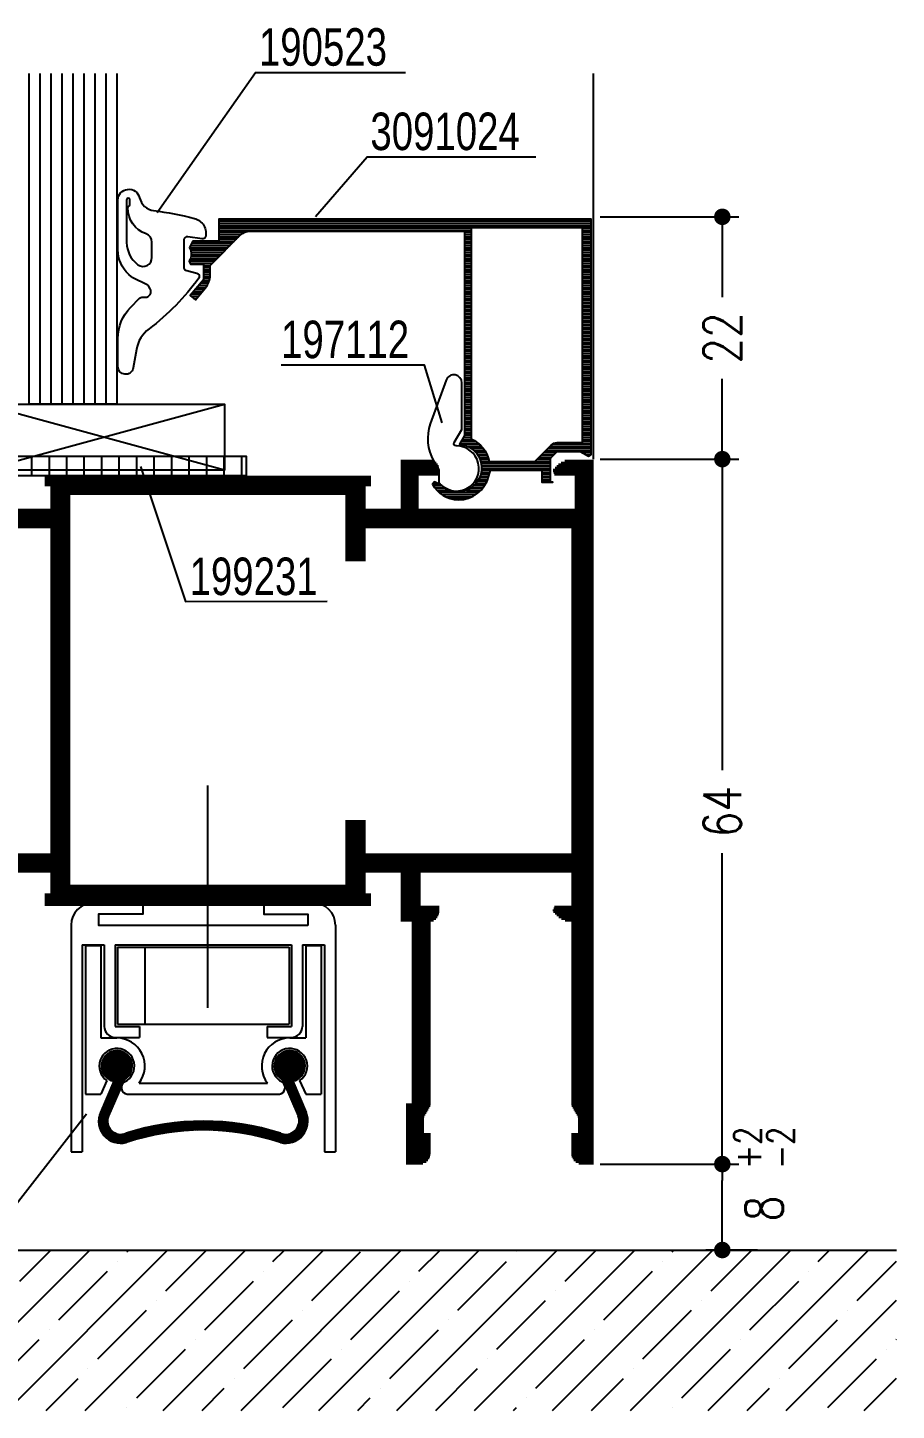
# Model space of a CAD drawing. Extents: x 11 to 197, y 21 to 259.
# Drawn here: x 43.7 to 83.1, y 196.7 to 259.4 of the extents above; entities that cross this region are included whole.
import ezdxf

# ---------------------------------------------------------------- set-up
doc = ezdxf.new("R2010")
doc.units = 0
doc.header["$LTSCALE"] = 6
doc.linetypes.add('AUSGEZOGEN', pattern=[0])
doc.linetypes.add('CENTER', pattern=[50.800000000000004, 31.75, -6.35, 6.35, -6.35])
doc.layers.get('0').update_dxf_attribs({"color": 4, "linetype": 'CONTINUOUS'})
doc.layers.get('Defpoints').update_dxf_attribs({"linetype": 'CONTINUOUS'})
for name, color, linetype in [('00TXT', 7, 'AUSGEZOGEN'), ('01TXT', 7, 'CONTINUOUS'), ('CENT_25', 2, 'CENTER'), ('CONST18', 3, 'AUSGEZOGEN'), ('CONST25', 2, 'CONTINUOUS'), ('CONST35', 7, 'CONTINUOUS'), ('DICHT_PAR', 3, 'CONTINUOUS'), ('KN_PAR', 3, 'CONTINUOUS'), ('KN_SCH', 3, 'CONTINUOUS'), ('LLMASSE', 7, 'AUSGEZOGEN'), ('TEXT', 7, 'CONTINUOUS')]:
    doc.layers.add(name, color=color, linetype=linetype)
doc.styles.add('SIM80S00', font='simplex.shx', dxfattribs={"width": 0.8})
doc.styles.add('SWISSCL', font='swisscl.ttf')
doc.dimstyles.new('BEM_DOC_2', dxfattribs={"dimscale": 0.5, "dimtxt": 3.4, "dimasz": 1.5, "dimexe": 1.5, "dimexo": 0.6, "dimgap": 1.5, "dimtad": 0, "dimlfac": 2, "dimdsep": 46, "dimtxsty": 'SIM80S00', "dimblk": 'PUNKT', "dimcen": 0, "dimclrd": 3, "dimclre": 3, "dimclrt": 3, "dimadec": 0, "dimazin": 0, "dimtfac": 0.6999999999999998, "dimtofl": 0, "dimtmove": 2, "dimatfit": 3, "dimldrblk": 'PUNKT', "dimfxl": 1, "dimtolj": 1, "dimarcsym": 0})

# ---------------------------------------------------------------- blocks, each defined once
blk = doc.blocks.new('*X18')
for p, q in [((321.2501037151451, 272.2829591179767), (322.6670408820232, 273.6998962848548)), ((321.260358623791, 272.4699907219192), (322.4800092780807, 273.689641376209)), ((321.2618851480713, 272.1179638556063), (322.8320361443937, 273.6881148519286)), ((321.2896928333133, 271.9689948455516), (322.9810051544483, 273.6603071666867)), ((336.9508717825609, 272.2506013039918), (338.3993986960082, 273.6991282174392)), ((336.9563147441581, 272.4328209608856), (338.2171790391144, 273.693685255842)), ((336.9659990312502, 272.0889518573845), (338.5610481426155, 273.6840009687498)), ((336.9936736617074, 272.6469565737316), (338.0030434262684, 273.6563263382926)), ((336.9963955530383, 271.9425716838759), (338.7074283161241, 273.6536044469617)), ((321.3061685166593, 272.6925773100841), (322.2574226899158, 273.6438314833406)), ((321.3302609031164, 271.8327862200581), (323.1172137799418, 273.6197390968835)), ((321.3816199395491, 271.7073685611941), (323.2426314388059, 273.5683800604509)), ((321.4385929674966, 273.0017784562181), (321.9482215437819, 273.5114070325034)), ((321.4425178185742, 271.5914897449226), (323.3585102550774, 273.5074821814258)), ((321.5121488033303, 271.4843440343821), (323.4656559656178, 273.4378511966696)), ((321.590015004491, 271.3854335402462), (323.5645664597537, 273.3599849955089)), ((321.6758537585837, 271.2944955990422), (323.6555044009577, 273.2741462414162)), ((321.7696031210291, 271.211468266191), (323.7385317338089, 273.1803968789708)), ((321.8713941010999, 271.1364825509651), (323.8135174490349, 273.0786058989)), ((321.9815672512281, 271.0698790057966), (323.8801209942033, 272.9684327487719)), ((322.1007187890102, 271.0122538482821), (323.9377461517178, 272.8492812109898)), ((322.2297921405774, 270.9645505045528), (323.9854494954471, 272.7202078594225)), ((322.2555184267637, 270.6367234001457), (324.0443579037983, 272.4255628771803)), ((322.3702525483575, 270.9282342170362), (324.0217657829637, 272.5797474516424)), ((337.0391087702524, 271.8085082057934), (338.8414917942067, 273.6108912297477)), ((337.092334528359, 271.6849572686034), (338.9650427313966, 273.557665471641)), ((337.0995769486182, 272.929636555939), (337.720363444061, 273.5504230513819)), ((337.1549195758488, 271.5707656207965), (339.0792343792035, 273.4950804241512)), ((337.2261238485822, 271.4651931982333), (339.1848068017667, 273.4238761514179)), ((337.3054976691756, 271.3677903235301), (339.28220967647, 273.3445023308244)), ((337.3928177170922, 271.27833367615), (339.37166632385, 273.2571822829078)), ((337.4880580734315, 271.1967973371927), (339.4532026628073, 273.1619419265685)), ((337.591386979796, 271.1233495482605), (339.5266504517395, 273.0586130202041)), ((337.694779152518, 271.0499650256859), (339.5916258085335, 272.9468116817014)), ((337.7479086813316, 270.9263178592028), (339.6474762218762, 272.8258853997475)), ((337.8010382101451, 270.8026706927197), (339.6931772931961, 272.6948097757708)), ((337.8541677389586, 270.6790235262366), (339.7271349493299, 272.5519907366078)), ((337.9072972677722, 270.5553763597535), (339.746782475216, 272.3948615671974)), ((321.8568590786871, 269.7077339661792), (323.9628266454163, 271.8137015329084)), ((321.9897455280459, 270.0173971108347), (324.0286214777843, 272.0562730605731)), ((322.1226319774048, 270.3270602554902), (324.049232901904, 272.2536611799894)), ((323.5750779249363, 271.2491761171318), (323.7008238828681, 271.3749220750636)), ((337.9604267965856, 270.4317291932704), (339.7476521887736, 272.2189545854583)), ((338.6347351127907, 270.9292608141787), (339.7207391858213, 272.0152648872094)), ((338.891006750647, 271.0087557567384), (339.6412442432616, 271.7589932493531)), ((321.3253132812516, 268.4690813875573), (322.8502740892666, 269.9940421955722)), ((321.4581997306105, 268.7787445322127), (322.9831605386255, 270.3037053402277)), ((321.5910861799694, 269.0884076768683), (323.1160469879844, 270.6133684848832)), ((321.7239726293282, 269.3980708215237), (323.2489334373432, 270.9230316295387)), ((338.0135563253992, 270.3080820267872), (338.6225890249797, 270.9171147263678)), ((338.0666858542127, 270.1844348603041), (338.6757185537933, 270.7934675598847)), ((338.1198153830262, 270.060787693821), (338.7288480826068, 270.6698203934016)), ((338.1729449118397, 269.9371405273379), (338.7819776114203, 270.5461732269185)), ((338.2260744406533, 269.8134933608548), (338.8351071402338, 270.4225260604354)), ((338.2792039694668, 269.6898461943717), (338.8882366690473, 270.2988788939522)), ((338.3323334982803, 269.5661990278886), (338.9413661978609, 270.1752317274691)), ((338.3854630270939, 269.4425518614055), (338.9944957266744, 270.051584560986)), ((338.4385925559073, 269.3189046949224), (339.0476252554879, 269.9279373945029)), ((321.0050250715901, 267.4416863967091), (322.3187282918312, 268.7553896169502)), ((321.0296464702307, 267.6430844906463), (322.45161474119, 269.0650527616057)), ((321.0842901761397, 267.874504891852), (322.5845011905489, 269.3747159062612)), ((321.1924268318928, 268.1594182429017), (322.7173876399078, 269.6843790509167)), ((338.4917220847209, 269.1952575284392), (339.1007547843014, 269.8042902280198)), ((338.5448516135344, 269.0716103619561), (339.153884313115, 269.6806430615367)), ((338.5979811423479, 268.947963195473), (339.2070138419285, 269.5569958950535)), ((338.6511106711615, 268.8243160289899), (339.260143370742, 269.4333487285704)), ((338.704240199975, 268.7006688625068), (339.3132728995556, 269.3097015620874)), ((338.7573697287885, 268.5770216960237), (339.366402428369, 269.1860543956042)), ((338.810499257602, 268.4533745295406), (339.4195319571826, 269.0624072291211)), ((338.8636287864156, 268.3297273630574), (339.4726614859961, 268.938760062638)), ((338.9167583152291, 268.2060801965744), (339.5257910148096, 268.8151128961549)), ((338.9698878440426, 268.0824330300912), (339.5789205436232, 268.6914657296718)), ((321.0003944762572, 267.2602791060796), (322.1858418424723, 268.4457264722947)), ((321.010661207074, 267.0937691415998), (322.0529553931135, 268.1360633276392)), ((321.0328219287907, 266.9391531680199), (321.9200689437546, 267.8264001829837)), ((321.0649385597029, 266.7944931036354), (321.8279553538641, 267.5575098977966)), ((337.7895483650628, 265.3111032934417), (339.9888967065583, 267.5104516349372)), ((339.0230173728561, 267.9587858636081), (339.6320500724367, 268.5678185631887)), ((339.0761469016697, 267.835138697125), (339.6851796012502, 268.4441713967055)), ((339.0813062956431, 266.7796379193186), (339.9664518798063, 267.6647835034818)), ((339.1277852964176, 267.7100003965763), (339.7383091300637, 268.3205242302224)), ((339.1683493713747, 267.5737877762368), (339.7914386588773, 268.1968770637393)), ((339.1733372858008, 267.048445604773), (339.9340926488581, 267.8092009678302)), ((339.1937410006149, 267.4224027101803), (339.8445077780767, 268.0731694876421)), ((339.1989942246914, 267.2508792389602), (339.8931328435053, 267.9450178577741)), ((321.1056848493226, 266.6584626979584), (321.8012153074488, 267.3539931560847)), ((321.1541174028478, 266.5301185561871), (321.8058322346485, 267.1818333879878)), ((321.2095489128332, 266.4087733708758), (321.8307706203257, 267.0299950783682)), ((321.2714731867483, 266.2939209494942), (321.8709758141693, 266.8934235769153)), ((321.3395187004058, 266.1851897678551), (321.9236965008052, 266.7693675682546)), ((321.413418998788, 266.0823133709407), (321.9873141795024, 266.656208551655)), ((321.4929937140892, 265.9851113909452), (322.0608677961052, 266.5529854729613)), ((321.5781367488196, 265.8934777303791), (322.1438360422032, 266.4591770237626)), ((321.6688097056134, 265.8073739918761), (322.2360376643803, 266.3746019506431)), ((321.7650395780379, 265.726827169004), (322.337599685244, 266.2993872762101)), ((321.8669203701801, 265.6519312658496), (322.4489795210096, 266.233990416679)), ((321.9746188772363, 265.5828530776091), (322.5710506472478, 266.1792848476207)), ((322.0883854857324, 265.5198429908086), (322.7052935498418, 266.1367510549181)), ((322.4702947706215, 265.3714221898078), (323.2190313823746, 266.1201588015609)), ((322.6133748350957, 265.3377255589853), (323.4726543036758, 266.1970050275655)), ((322.766145058195, 265.313719086788), (323.7353439054062, 266.2829179339993)), ((322.9304136000585, 265.3012109333549), (323.9883819145298, 266.3591792478261)), ((323.1089490400817, 265.3029696780815), (324.2370208572573, 266.431041495257)), ((323.3063593487873, 265.3236032914904), (324.4815220761268, 266.4987660188299)), ((323.5345230997642, 265.3749903471707), (324.7221206191393, 266.5625878665458)), ((323.796331423837, 265.4600219759468), (324.9590288146848, 266.6227193667946)), ((324.0529934101746, 265.5399072669878), (325.1924392436056, 266.6793531004188)), ((324.3048544125955, 265.6149915741121), (325.4225272282878, 266.7326643898044)), ((324.5522209390516, 265.6855814052715), (325.6494529314645, 266.7828133976844)), ((324.795366528742, 265.7519502996653), (325.8733631370851, 266.8299469080084)), ((325.034536531133, 265.8143436067596), (326.0943927702649, 266.8741998458916)), ((325.2699520278917, 265.8729824082217), (326.3126662016139, 266.9156965819439)), ((325.5018130785888, 265.9280667636222), (326.5282983722333, 266.9545520572667)), ((325.7303014275641, 265.9797784173008), (326.7413957686558, 266.9908727583926)), ((325.955582777513, 266.0282830719531), (326.9520572715184, 267.0247575659585)), ((326.1778087117397, 266.0737323108831), (327.16037489742, 267.0562984965635)), ((326.3971183293008, 266.1162652331477), (327.3664344499704, 267.0855813538173)), ((326.61363964383, 266.1560098523801), (327.5703160932725, 267.1126863018227)), ((326.8274907865345, 266.193084299788), (327.7720948588575, 267.137688372111)), ((327.0387810459022, 266.2275978638592), (327.9718410952863, 267.1606579132433)), ((327.2476117704468, 266.259651893107), (328.1696208681598, 267.1816609908201)), ((327.4540771559438, 266.2893405833074), (328.3654963170712, 267.2007597444349)), ((327.6582649347463, 266.3167516668133), (328.5595259750433, 267.2180127071103)), ((327.8602569816842, 266.3419670184546), (328.7517650551644, 267.2334750919348)), ((328.0601298485798, 266.3650631900535), (328.9422657084555, 267.2471990499292)), ((328.2579552374089, 266.386111883586), (329.1310772564248, 267.2592339026019)), ((328.4538004205151, 266.4051803713955), (329.3182464012872, 267.2696263521677)), ((328.6477286149508, 266.4223318705347), (329.5038174164191, 267.2784206720029)), ((328.8397993169314, 266.4376258772186), (329.6878323192769, 267.285658879564)), ((329.0300686014832, 266.4511184664737), (329.870331028716, 267.2913808937066)), ((329.2185893916197, 266.4628625613136), (330.0513515084002, 267.2956246780941)), ((329.4054117007556, 266.4729081751528), (330.230929897776, 267.2984263721733)), ((329.5905828515441, 266.4813026306447), (330.4091006319093, 267.2998204110099)), ((329.7741476738866, 266.4880907576906), (330.5858965513197, 267.2998396351237)), ((329.9561486844897, 266.4933150729971), (330.7613490028186, 267.298515391326)), ((330.1366262500334, 266.4970159432441), (330.9354879322346, 267.2958776254453)), ((330.3156187357432, 266.4992317336573), (331.1083419698128, 267.2919549677269)), ((330.4931626409359, 266.4999989435534), (331.2799385089831, 267.2867748116005)), ((330.6692927229083, 266.4993523302292), (331.4503037791181, 267.280363386439)), ((330.8440421103741, 266.4973250223983), (331.6194629128321, 267.2727458248563)), ((331.0174424075081, 266.4939486242357), (331.7874400083138, 267.2639462250413)), ((331.1895237895332, 266.4892533109641), (331.9542581871353, 267.2539877085662)), ((331.3603150906757, 266.48326791681), (332.1199396479315, 267.2428924740657)), ((331.5298438852228, 266.4760200160605), (332.2845057163063, 267.2306818471439)), ((331.6981365623325, 266.4675359978735), (332.4479768912843, 267.2173763268253)), ((331.8652183951752, 266.4578411354195), (332.6103728885972, 267.2029956288415)), ((332.0311136049242, 266.4469596498719), (332.7717126810631, 267.1875587260109)), ((332.1958454200579, 266.434914769709), (332.9320145362972, 267.1710838859482)), ((332.3594361313856, 266.42172878574), (333.091296051962, 267.1535887063165)), ((332.5219071431694, 266.4074231022273), (333.2495741887558, 267.1350901478136)), ((332.6832790206764, 266.3920182844376), (333.4068653013092, 267.1156045650704)), ((332.8435715344598, 266.3755341029244), (333.5631851671544, 267.095147735619)), ((333.0028037016417, 266.3579895748096), (333.7185490139084, 267.0737348870763)), ((333.1609938244407, 266.339403002312), (333.8729715448054, 267.0513807226767)), ((333.3181595261683, 266.3197920087429), (334.0264669626981, 267.0280994452727)), ((333.4743177848908, 266.2991735721689), (334.1790489926389, 267.0039047799168)), ((333.6294849649435, 266.2775640569249), (334.3307309031426, 266.9788099951239)), ((333.7836768464583, 266.2549792431431), (334.4815255262231, 266.9528279229078)), ((333.936908653059, 266.2314343544472), (334.6314452762891, 266.9259709776773)), ((334.0891950778592, 266.2069440839506), (334.7805021679781, 266.8982511740696)), ((334.2405503078887, 266.1815226186835), (334.9287078329991, 266.8696801437939)), ((334.3909880470636, 266.1551836625617), (335.0760735360518, 266.84026915155)), ((334.5405215378037, 266.1279404580052), (335.222610189883, 266.8100291100845)), ((334.6891635813939, 266.0998058062988), (335.3683283695353, 266.7789705944402)), ((334.8369265571774, 266.0707920867857), (335.5132383258425, 266.7471038554507)), ((334.9838224406606, 266.0409112749722), (335.6573499982171, 266.7144388325287)), ((335.1298628206055, 266.0101749596204), (335.8006730267773, 266.6809851657923)), ((335.2750589151763, 265.9785943588946), (335.9432167638516, 266.64675220757)), ((335.4194215872045, 265.9461803356262), (336.0849902849024, 266.6117490333241)), ((335.5629613586291, 265.9129434117542), (336.226002398901, 266.575984452026)), ((335.7056884241666, 265.878893781995), (336.3662616581897, 266.5394670160181)), ((335.8476126642591, 265.8440413267909), (336.5057763678595, 266.5022050303913)), ((335.988743657348, 265.8083956245831), (336.6445545946729, 266.464206561908)), ((336.1290906915129, 265.7719659634514), (336.7826041755578, 266.4254794474963)), ((336.2686627755182, 265.7347613521601), (336.9199327256978, 266.3860313023397)), ((336.4074686493007, 265.6967905306459), (337.0565476462413, 266.3458695275866)), ((336.5455167939339, 265.6580619799824), (337.192456131651, 266.3050013176996)), ((336.6828154410998, 265.6185839318518), (337.3276651767136, 266.2634336674656)), ((336.8193725820971, 265.5783643775524), (337.4621815832297, 266.221173378685)), ((336.9551959764128, 265.5374110765716), (337.5899996034237, 266.1722147035824)), ((337.0902931598835, 265.4957315647455), (337.7262122237632, 266.1316506286253)), ((337.4912996095273, 265.3664079284995), (338.2515543952271, 266.1266627141992)), ((337.6352164965182, 265.3335481201937), (338.5203620806814, 266.2186937043569)), ((337.955712179797, 265.3004904128792), (339.9995095871208, 267.344287820203)), ((338.1366738632828, 265.3046754010684), (339.9953245989316, 267.1633261367172)), ((338.3374485859182, 265.3286734284072), (339.9713265715928, 266.9625514140818)), ((338.5678626010396, 265.3823107482319), (339.9176892517681, 266.7321373989604)), ((338.8536690641387, 265.4913405160344), (339.8086594839656, 266.4463309358613)), ((322.2085717184301, 265.4632525282097), (322.8542084393488, 266.1088892491284)), ((322.3356576449873, 265.4135617594702), (323.0223031664334, 266.1002072809164)), ((337.2246714524679, 265.4533331620333), (337.8775972898197, 266.1062589993851)), ((337.3583379656553, 265.4102229799241), (338.0491207610398, 266.1010057753086))]:
    blk.add_line(p, q)
blk = doc.blocks.new('PUNKT')
at = {"color": 0, "linetype": 'CONTINUOUS'}
blk.add_line((-0.5, 0), (-1, 0), dxfattribs=at)
at = {"color": 0, "linetype": 'CONTINUOUS', "const_width": 0.5}
blk.add_lwpolyline([(-0.25, 0, 1), (0.25, 0, 1)], format="xyb", close=True, dxfattribs=at)
blk = doc.blocks.new('*D24')
at = {"layer": 'Defpoints', "color": 0, "transparency": 16777216}
for p in [(69.65001369778292, 207.8581777564565), (75.20001369778288, 207.8581777564565), (77.10001359339776, 203.9581770916449)]:
    blk.add_point(p, dxfattribs=at)
at = {"layer": 'LLMASSE', "color": 3, "lineweight": -2, "transparency": 16777216}
for p, q in [((69.95001369778292, 207.8581777564565), (75.95001369778288, 207.8581777564565)), ((75.20001369778288, 204.7081770916449), (75.20001369778288, 207.1081777564565)), ((76.80001359339776, 203.9581770916449), (74.45001369778288, 203.9581770916449))]:
    blk.add_line(p, q, dxfattribs=at)
at = {"layer": 'LLMASSE', "color": 3, "lineweight": -2, "transparency": 16777216, "xscale": 0.75, "yscale": 0.75, "zscale": 0.75}
for p, rotation in [((75.20001369778288, 207.8581777564565), 90), ((75.20001369778288, 203.9581770916449), 270)]:
    blk.add_blockref('PUNKT', p, dxfattribs=dict(at, rotation=rotation))
at = {"layer": 'LLMASSE', "color": 3, "transparency": 16777216, "insert": (77.10001359339776, 205.8479177159655), "char_height": 1.7, "attachment_point": 5, "rotation": 90, "style": 'SIM80S00'}
blk.add_mtext('\\A1;8', dxfattribs=at)
blk = doc.blocks.new('*X19')
for p, q in [((39.20757595082506, 187.7), (46.48446993853147, 194.9768939877064)), ((42.7431098567578, 187.7), (50.02000384446421, 194.9768939877064)), ((43.31029034470968, 193.5704813498174), (44.71670298259872, 194.9768939877064)), ((46.27864376269054, 187.7), (53.55553775039694, 194.9768939877064)), ((48.17164946536718, 194.8963065645421), (48.25223688853144, 194.9768939877064)), ((49.81417766862328, 187.7), (57.09107165632968, 194.9768939877064)), ((49.93941641833356, 193.1285396115757), (51.78777079446419, 194.9768939877064)), ((53.34971157455602, 187.7), (60.62660556226242, 194.9768939877064)), ((54.80077553899108, 194.4543648263005), (55.32330470039693, 194.9768939877064)), ((56.56854249195744, 192.6865978733342), (58.77825118316539, 194.8963065645421)), ((56.88524548048876, 187.7), (64.16213946819515, 194.9768939877064)), ((60.4207793864215, 187.7), (67.69767337412789, 194.9768939877064)), ((61.42990161261495, 194.0124230880589), (62.39437251226239, 194.9768939877064)), ((63.95631329235425, 187.7), (71.23320728006063, 194.9768939877064)), ((65.84931899503087, 194.8963065645421), (65.84931899503087, 194.8963065645421)), ((67.49184719828699, 187.7), (74.76874118599336, 194.9768939877064)), ((68.05902768623888, 193.5704813498174), (69.46544032412791, 194.9768939877064)), ((71.02738110421973, 187.7), (78.3042750919261, 194.9768939877064)), ((72.9203868068964, 194.8963065645421), (73.00097423006066, 194.9768939877064)), ((74.56291501015247, 187.7), (81.83980899785884, 194.9768939877064)), ((74.68815375986276, 193.1285396115758), (76.53650813599339, 194.9768939877064)), ((79.54951288052027, 194.4543648263005), (80.07204204192612, 194.9768939877064)), ((45.07805729767605, 191.802714396851), (47.287765988884, 194.0124230880589)), ((47.72970772712559, 194.4543648263005), (47.72970772712559, 194.4543648263005)), ((54.35883380074949, 194.0124230880589), (54.35883380074949, 194.0124230880589)), ((63.19766856558132, 192.2446561350926), (65.40737725678927, 194.4543648263005)), ((69.82679463920525, 191.802714396851), (72.03650333041321, 194.0124230880589)), ((72.4784450686548, 194.4543648263005), (72.4784450686548, 194.4543648263005)), ((79.10757114227867, 194.0124230880589), (79.10757114227867, 194.0124230880589)), ((81.31727983348664, 192.6865978733341), (83.10000000000002, 194.4693180398475)), ((51.70718337129994, 191.3607726586094), (53.9168920625079, 193.5704813498174)), ((60.98795987437336, 193.5704813498174), (60.98795987437336, 193.5704813498174)), ((76.45592071282911, 191.3607726586094), (78.66562940403708, 193.5704813498174)), ((49.49747468009198, 192.6865978733342), (49.49747468009198, 192.6865978733342)), ((58.33630944492381, 190.9188309203678), (60.54601813613177, 193.1285396115758)), ((64.96543551854772, 190.4768891821262), (67.17514420975569, 192.6865978733342)), ((67.61708594799728, 193.1285396115758), (67.61708594799728, 193.1285396115758)), ((74.24621202162116, 192.6865978733342), (74.24621202162116, 192.6865978733342)), ((78.0984489160852, 187.7), (83.10000000000001, 192.7015510839149)), ((46.84582425064243, 190.0349474438846), (49.05553294185039, 192.2446561350926)), ((56.12660075371585, 192.2446561350926), (56.12660075371585, 192.2446561350926)), ((71.5945615921716, 190.0349474438846), (73.80427028337957, 192.2446561350926)), ((80.87533809524504, 192.2446561350926), (80.87533809524504, 192.2446561350926)), ((53.4749503242663, 189.593005705643), (55.68465901547426, 191.802714396851)), ((62.75572682733973, 191.802714396851), (62.75572682733973, 191.802714396851)), ((78.22368766579548, 189.593005705643), (80.43339635700345, 191.802714396851)), ((41.98446512998491, 188.7091222291598), (44.19417382119287, 190.9188309203678)), ((44.63611555943446, 191.3607726586094), (44.63611555943446, 191.3607726586094)), ((51.26524163305835, 190.9188309203678), (51.26524163305835, 190.9188309203678)), ((60.10407639789018, 189.1510639674015), (62.31378508909814, 191.3607726586094)), ((66.73320247151409, 188.7091222291598), (68.94291116272205, 190.9188309203678)), ((69.38485290096365, 191.3607726586094), (69.38485290096365, 191.3607726586094)), ((76.01397897458752, 190.9188309203678), (76.01397897458752, 190.9188309203678)), ((83.08504678645299, 190.9188309203678), (83.10000000000001, 190.9337841339148)), ((48.61359120360881, 188.2671804909183), (50.82329989481676, 190.4768891821262)), ((57.89436770668222, 190.4768891821262), (57.89436770668222, 190.4768891821262)), ((73.36232854513796, 188.2671804909183), (75.57203723634592, 190.4768891821262)), ((82.6431050482114, 190.4768891821262), (82.6431050482114, 190.4768891821262)), ((46.40388251240084, 189.593005705643), (46.40388251240084, 189.593005705643)), ((55.24271727723268, 187.8252387526767), (57.45242596844064, 190.0349474438846)), ((62.18854633642151, 187.7), (64.08155204206453, 189.5930057056431)), ((64.52349378030613, 190.0349474438846), (64.52349378030613, 190.0349474438846)), ((71.15261985393, 189.5930057056431), (71.15261985393, 189.5930057056431)), ((79.99145461876184, 187.8252387526767), (82.2011633099698, 190.0349474438846)), ((44.51087680675781, 187.7), (45.96194077415925, 189.1510639674015)), ((53.03300858602471, 189.1510639674015), (53.03300858602471, 189.1510639674015)), ((69.25961414828699, 187.7), (70.71067811568841, 189.1510639674015)), ((77.78174592755389, 189.1510639674014), (77.78174592755389, 189.1510639674014)), ((81.63398282201794, 187.7), (83.10000000000001, 189.1660171779821)), ((51.58194461862329, 187.7), (52.59106684778313, 188.7091222291599)), ((59.66213465964859, 188.7091222291599), (59.66213465964859, 188.7091222291599)), ((76.33068196015248, 187.7), (77.33980418931229, 188.7091222291598)), ((48.17164946536722, 187.8252387526767), (48.17164946536722, 187.8252387526767)), ((58.65301243048877, 187.7), (59.220192921407, 188.2671804909183)), ((65.72408024235425, 187.7), (65.8493189950309, 187.8252387526767)), ((66.2912607332725, 188.2671804909183), (66.2912607332725, 188.2671804909183)), ((72.92038680689636, 187.8252387526767), (72.92038680689636, 187.8252387526767))]:
    blk.add_line(p, q)
blk = doc.blocks.new('B-LL3091024')
at = {"layer": 'KN_SCH'}
h = blk.add_hatch(dxfattribs=at)
h.set_pattern_fill('_U', color=256, scale=0.2, style=0, pattern_type=0)
h.set_pattern_definition([(0, (-13.6331299544894, 13.3085521600854), (0, 0.2), [])])
edge = h.paths.add_edge_path()
edge.add_line((-11.70000000005397, 20.70000000010387), (-11.70000000000197, 2.149525554431801))
edge.add_line((-11.70000000000197, 2.149525554431799), (-12.16120394190721, 1.3506968942108))
edge.add_line((-12.16120394190721, 1.3506968942108), (-12.01333333341678, 1.330803187178611))
edge.add_arc((-12.29999999924376, -0.800000000310276), 2.150000000257945, -132.52385190693963, 82.33774436273711, ccw=False)
edge.add_line((-13.75317870728408, -2.384541461934881), (-14.42924214633196, -2.069287902908246))
edge.add_line((-14.42924214633196, -2.069287902908246), (-14.62412332264917, -2.26874987475974))
edge.add_arc((-12.18013563537066, -0.9023955340299901), 2.800000000000001, 209.2081415121933, 267.62840437549)
edge.add_arc((-12.30000000000214, -0.7999999999479828), 2.9, 270.079017436518, 345.5224878184769)
edge.add_line((-9.492087073945997, -1.524999999732018), (-9.356532656935538, -0.9999999999788427))
edge.add_line((-9.356532656935538, -0.9999999999788427), (-4.70000000001892, -0.9999999999465958))
edge.add_line((-4.700000000018921, -0.9999999999465958), (-4.699999999926622, -2.100000000027088))
edge.add_line((-4.699999999926622, -2.100000000027088), (-3.700000000002131, -2.099999999961166))
edge.add_line((-3.700000000002133, -2.099999999947976), (-3.900000000002141, -2.099999999947976))
edge.add_line((-3.900000000002141, -2.099999999947976), (-3.900000000002137, 0.082842712526638))
edge.add_line((-3.900000000002137, 0.08284271252663795), (-3.28284271247677, 0.7000000000520225))
edge.add_line((-3.28284271247677, 0.7000000000520223), (-1.192820323029686, 0.7000000000520148))
edge.add_line((-1.192820323029686, 0.7000000000520148), (-0.450000000002138, 0.2711324865925324))
edge.add_line((-0.450000000002138, 0.2711324865925325), (-0.200000000002948, 0.4154700538894704))
edge.add_line((-0.200000000002948, 0.4154700538894704), (-0.2000000001545459, 21.80000000060528))
edge.add_line((-0.2000000001545459, 21.80000000060528), (-33.99999984906308, 21.80000006811042))
edge.add_line((-33.99999984906308, 21.80000006811042), (-33.99999950622017, 19.80000007456304))
edge.add_line((-33.99999950622017, 19.80000007456304), (-36.37731379009823, 19.80000000370861))
edge.add_line((-36.37731379009823, 19.80000000370861), (-36.6734635804228, 19.21745940578051))
edge.add_arc((-37.711913283927, 18.61610855635405), 1.200000262839088, -32.695871126507825, 30.074496953065818, ccw=False)
edge.add_line((-36.70205340978172, 17.96789280106483), (-36.57394863065169, 17.70000000005204))
edge.add_line((-36.57394863065169, 17.70000000005204), (-35.39999954050445, 17.70000000005204))
edge.add_line((-35.39999954050445, 17.70000000005204), (-35.39999954050445, 16.27764694336551))
edge.add_line((-35.39999954050445, 16.27764694336551), (-36.60125601057977, 14.84604548197373))
edge.add_line((-36.60125601057978, 14.84604548197373), (-36.14162906307109, 14.46037332601911))
edge.add_line((-36.14162906307109, 14.46037332601911), (-35.22112031933897, 15.55739365283099))
edge.add_arc((-36.59999863583101, 16.71441194632704), 1.799999095326559, 319.9999510689618, 360.0000000000357)
edge.add_line((-34.79999954050445, 16.71441194632816), (-34.79999954050444, 17.58284271252666))
edge.add_line((-34.79999954050444, 17.58284271252666), (-32.03431411555516, 20.34852813747594))
edge.add_arc((-31.18578597813131, 19.50000000005208), 1.199999999999998, 90.00000000015189, 134.9999999999995, ccw=False)
edge.add_line((-31.1857859781345, 20.70000000005208), (-11.70000000005397, 20.70000000010387))
edge = h.paths.add_edge_path(flags=16)
edge.add_line((-11.10000000015759, 20.99999999989506), (-11.10000000000111, 1.840075756540305))
edge.add_arc((-12.30000000000216, -0.7999999999480395), 2.900000000000002, 11.940543960609887, 65.55666457227989, ccw=False)
edge.add_line((-9.462747808179952, -0.1999999999479801), (-5.314213562375197, -0.1999999999479797))
edge.add_line((-5.314213562375196, -0.1999999999479797), (-3.848528137426024, 1.265685425001232))
edge.add_arc((-3.282842712476779, 0.7000000000519994), 0.8000000000000017, 90.00000000000028, 135.0000000000007, ccw=False)
edge.add_line((-3.282842712476782, 1.500000000052001), (-1.000000000002135, 1.500000000052017))
edge.add_line((-1.000000000002135, 1.500000000052017), (-1.00000000000213, 21.00000000005524))
edge.add_line((-1.00000000000213, 21.00000000005524), (-11.10000000015759, 20.99999999989506))
at = {"layer": 'KN_PAR'}
for points in [[(-11.70000000005397, 20.70000000010387), (-11.70000000000197, 2.149525554431799), (-12.16120394190721, 1.3506968942108), (-12.01333333341678, 1.330803187178611, -1.362102164547993), (-13.75317870728408, -2.384541461934881), (-14.42924214633196, -2.069287902908246), (-14.62412332264917, -2.26874987475974, 0.2605749037692097), (-12.29600056941212, -3.699997242111319, 0.341613653539612), (-9.492087073945997, -1.524999999732018), (-9.356532656935538, -0.9999999999788427), (-4.700000000018921, -0.9999999999465958), (-4.699999999926622, -2.100000000027088), (-3.700000000002131, -2.099999999961166), (-3.700000000002133, -2.099999999947976), (-3.900000000002141, -2.099999999947976), (-3.900000000002137, 0.08284271252663795), (-3.28284271247677, 0.7000000000520223), (-1.192820323029686, 0.7000000000520148), (-0.450000000002138, 0.2711324865925325), (-0.200000000002948, 0.4154700538894704), (-0.2000000001545459, 21.80000000060528), (-33.99999984906308, 21.80000006811042), (-33.99999950622017, 19.80000007456304), (-36.37731379009823, 19.80000000370861), (-36.6734635804228, 19.21745940578051, -0.2809478190263293), (-36.70205340978172, 17.96789280106483), (-36.57394863065169, 17.70000000005204), (-35.39999954050445, 17.70000000005204), (-35.39999954050445, 16.27764694336551), (-36.60125601057978, 14.84604548197373), (-36.14162906307109, 14.46037332601911), (-35.22112031933897, 15.55739365283099, 0.176327200848597), (-34.79999954050445, 16.71441194632816), (-34.79999954050444, 17.58284271252666), (-32.03431411555516, 20.34852813747594, -0.1989123673789664), (-31.1857859781345, 20.70000000005208), (-11.70000000005397, 20.70000000010387)], [(-11.10000000015759, 20.99999999989506), (-11.10000000000111, 1.840075756540304, -0.2383079369639879), (-9.462747808179952, -0.1999999999479801), (-5.314213562375196, -0.1999999999479797), (-3.848528137426024, 1.265685425001232, -0.1989123673796598), (-3.282842712476782, 1.500000000052001), (-1.000000000002135, 1.500000000052017), (-1.00000000000213, 21.00000000005524), (-11.10000000015759, 20.99999999989506)]]:
    blk.add_lwpolyline(points, format="xyb", close=True, dxfattribs=at)
blk = doc.blocks.new('*D27')
at = {"layer": 'Defpoints', "color": 0, "transparency": 16777216}
for p in [(69.34996519778315, 250.8581793252065), (69.6499906977831, 239.8581773252065), (75.20001369778288, 239.8581773252065)]:
    blk.add_point(p, dxfattribs=at)
at = {"layer": 'LLMASSE', "color": 3, "lineweight": -2, "transparency": 16777216}
for p, q in [((69.64996519778315, 250.8581793252065), (75.95001369778288, 250.8581793252065)), ((75.20001369778288, 250.1081793252065), (75.20001369778288, 247.2091307061589)), ((75.20001369778288, 240.6081773252065), (75.20001369778288, 243.5072259442541)), ((69.9499906977831, 239.8581773252065), (75.95001369778288, 239.8581773252065))]:
    blk.add_line(p, q, dxfattribs=at)
at = {"layer": 'LLMASSE', "color": 3, "lineweight": -2, "transparency": 16777216, "xscale": 0.75, "yscale": 0.75, "zscale": 0.75}
for p, rotation in [((75.20001369778288, 250.8581793252065), 90), ((75.20001369778288, 239.8581773252065), 270)]:
    blk.add_blockref('PUNKT', p, dxfattribs=dict(at, rotation=rotation))
at = {"layer": 'LLMASSE', "color": 3, "transparency": 16777216, "insert": (75.20001369778284, 245.3581783252065), "char_height": 1.7, "attachment_point": 5, "rotation": 90, "style": 'SIM80S00'}
blk.add_mtext('\\A1;22', dxfattribs=at)
blk = doc.blocks.new('*D28')
at = {"layer": 'Defpoints', "color": 0, "transparency": 16777216}
for p in [(69.34999069778314, 239.8581773252065), (69.35001369778274, 207.8581777564565), (75.20001369778288, 207.8581777564565)]:
    blk.add_point(p, dxfattribs=at)
at = {"layer": 'LLMASSE', "color": 3, "lineweight": -2, "transparency": 16777216}
for p, q in [((69.64999069778314, 239.8581773252065), (75.9500136977829, 239.8581773252065)), ((75.2000136977829, 239.1081773252065), (75.2000136977829, 225.7415108741648)), ((75.20001369778288, 208.6081777564565), (75.20001369778288, 221.9748442074982)), ((69.65001369778274, 207.8581777564565), (75.95001369778288, 207.8581777564565))]:
    blk.add_line(p, q, dxfattribs=at)
at = {"layer": 'LLMASSE', "color": 3, "lineweight": -2, "transparency": 16777216, "xscale": 0.75, "yscale": 0.75, "zscale": 0.75}
for p, rotation in [((75.2000136977829, 239.8581773252065), 90), ((75.20001369778288, 207.8581777564565), 270)]:
    blk.add_blockref('PUNKT', p, dxfattribs=dict(at, rotation=rotation))
at = {"layer": 'LLMASSE', "color": 3, "transparency": 16777216, "insert": (75.20001369778285, 223.8581775408315), "char_height": 1.7, "attachment_point": 5, "rotation": 90, "style": 'SIM80S00'}
blk.add_mtext('\\A1;64', dxfattribs=at)
blk = doc.blocks.new('WI190523')
at = {"linetype": 'CONTINUOUS'}
for points in [[(0, -2.646854, -0.339454), (-0.148, -2.839854), (-1.178, -3.115854, 0.52673), (-1.342, -3.581854, 0.07351), (3.169, -8.169853999999999, -0.189519), (4.315, -10.042854), (4.611, -11.721854, 0.9163309999999999), (6, -11.599854), (6, -9.032853999999999, 0.197552), (4.843, -6.218854), (4.022, -5.388854, 0.200274), (3.809, -5.299854), (3.5, -5.299854, -0.57735), (3.067, -4.549854), (3.223, -4.278854, -0.149451), (3.351, -4.159854), (4.637, -3.532854, 0.069927), (4.752, -3.454854), (5.007, -3.224854, 0.212557), (6, -0.9958540000000001), (6, 3.500146, 0.8938139999999999), (4.025, 3.722146, -0.314729), (2.753, 2.568146, 0.031454), (-0.95, 1.855146, 0.416821), (-1.952, 0.138146, 0.294504), (-1.656, 0.003146), (-0.344, 0.197146, -0.457784), (0, -0.099854), (0, -2.646854)], [(2.9, -0.299854, -0.317975), (3.434, 0.454146, 0.317975), (5.102, 2.812146), (5.1, 2.900146, -0.317837), (4.9, 3.183146), (4.9, 3.550146, -1), (5.2, 3.550146), (5.2, -0.324854, -0.239931), (4.171, -2.346854, -0.612992), (2.9, -1.699854), (2.9, -0.299854)]]:
    blk.add_lwpolyline(points, format="xyb", close=True, dxfattribs=at)
blk = doc.blocks.new('B-LL197112')
at = {"layer": 'DICHT_PAR'}
blk.add_lwpolyline([(1.4, 0.768, 1.597325), (2.982, 4.1, -0.580267), (2.807, 4.4), (3.5, 5.6), (3.5, 9.818999999999999, 0.8391), (2.081, 10.069), (0.638, 6.103, 0.221695), (0.9329999999999999, 2.735), (1.4, 1.925), (1.4, 0.768)], format="xyb", dxfattribs=at)

msp = doc.modelspace()

# ---------------------------------------------------------------- hatches: boundary and pattern name
at = {"layer": 'CONST25'}
h = msp.add_hatch(dxfattribs=at)
h.set_pattern_fill('ANSI31', color=256, scale=0.025, angle=315, style=0)
h.set_pattern_definition([(0, (-221.3292734092558, 0), (2.775557561562891e-17, 0.079375), [])])
edge = h.paths.add_edge_path()
edge.add_line((34.34996519778315, 207.8581793252065), (34.84996519779861, 207.8581793253142))
edge.add_arc((34.8499651980037, 208.3581793251091), 0.4999999997949089, 269.9999999764983, 360.0000000235017)
edge.add_line((35.34996519779861, 208.3581793253142), (35.34996519779861, 209.2581793253141))
edge.add_line((35.34996519779861, 209.2581793253141), (35.04996519779843, 209.2581793253141))
edge.add_line((35.04996519779843, 209.2581793253141), (35.04996519779843, 210.0081793253141))
edge.add_line((35.04996519779843, 210.0081793253141), (35.34996519779861, 210.5277945675848))
edge.add_line((35.34996519779861, 210.5277945675848), (35.34999319779854, 218.8595364890411))
edge.add_arc((35.29791166978112, 219.8581793253142), 1.000000000000023, 272.9854024281681, 314.9999999999977)
edge.add_line((36.00501845096778, 219.1510725441276), (36.20605921497645, 219.3521133081362))
edge.add_line((36.20605921497622, 219.3521133081362), (36.09999319779831, 219.6081793253141))
edge.add_line((36.09999319779831, 219.6081793253142), (35.34999319780854, 219.6081793253039))
edge.add_line((35.34999319780854, 219.6081793253039), (35.34999319777262, 221.1081793252885))
edge.add_line((35.34999319777262, 221.1081793252885), (42.19999319782892, 221.1081793253654))
edge.add_line((42.19999319782892, 221.1081793253654), (42.19999319784938, 219.6081793252834))
edge.add_line((42.19999319784938, 219.6081793252835), (41.34999319776716, 219.6081793252835))
edge.add_line((41.34999319776762, 219.6081793252835), (41.34999319779854, 219.3581793253142))
edge.add_arc((41.84999319779831, 219.3581793253142), 0.5, 180, 258.4630409671819)
edge.add_line((41.74999319779818, 218.8682813767575), (41.74996519779847, 210.5277945675848))
edge.add_line((41.74996519779847, 210.5277945675848), (42.04996519779843, 210.0081793253141))
edge.add_line((42.04996519779843, 210.0081793253141), (42.04996519779843, 209.2581793253141))
edge.add_line((42.04996519779843, 209.2581793253141), (41.74996519779825, 209.2581793253141))
edge.add_line((41.74996519779847, 209.2581793253141), (41.74996519779847, 208.3581793253142))
edge.add_arc((42.24996519759338, 208.3581793251091), 0.4999999997949089, 179.9999999764983, 270.0000000235017)
edge.add_line((42.24996519779847, 207.8581793253142), (42.84996519790616, 207.8581793252988))
edge.add_line((42.84996519790616, 207.8581793252988), (42.84996519779861, 210.6081793253142))
edge.add_line((42.84996519779861, 210.6081793253142), (42.59996519779861, 210.6081793253142))
edge.add_line((42.59996519779861, 210.6081793253142), (42.59999319777262, 218.8581793252885))
edge.add_line((42.59999319777262, 218.8581793252885), (43.09999319790586, 218.8581793252987))
edge.add_line((43.09999319790586, 218.8581793252988), (43.09999319777262, 221.1081793252885))
edge.add_line((43.09999319777262, 221.1081793252885), (44.69999319777253, 221.1081793253397))
edge.add_line((44.69999319777253, 221.1081793253398), (44.69999319779799, 220.1081793253142))
edge.add_line((44.69999319779822, 220.1081793253142), (44.44999319779822, 220.1081793253142))
edge.add_line((44.44999319779822, 220.1081793253142), (44.44999319779822, 219.6081793253142))
edge.add_line((44.44999319779822, 219.6081793253142), (59.2499931977984, 219.6081793253142))
edge.add_line((59.2499931977984, 219.6081793253142), (59.2499931977984, 220.1081793253142))
edge.add_line((59.2499931977984, 220.1081793253142), (58.9999931977984, 220.1081793253142))
edge.add_line((58.9999931977984, 220.1081793253142), (58.99999319777271, 221.1081793252885))
edge.add_line((58.99999319777271, 221.1081793252885), (60.59999319777262, 221.1081793253397))
edge.add_line((60.59999319777285, 221.1081793253398), (60.5999931978447, 218.8581793252681))
edge.add_line((60.59999319784447, 218.858179325268), (61.09999319777262, 218.8581793253398))
edge.add_line((61.09999319777285, 218.8581793253398), (61.09999319779854, 210.6081793253142))
edge.add_line((61.09999319779854, 210.6081793253142), (60.84999319779854, 210.6081793253142))
edge.add_line((60.84999319779854, 210.6081793253142), (60.8499931978447, 207.858179325268))
edge.add_line((60.84999319784447, 207.858179325268), (61.44999319779845, 207.8581793253142))
edge.add_arc((61.44999319820863, 208.358179324904), 0.4999999995898179, 269.9999999529966, 360.0000000470034)
edge.add_line((61.94999319779845, 208.3581793253142), (61.94999319779845, 209.2581793253141))
edge.add_line((61.94999319779845, 209.2581793253141), (61.64999319779827, 209.2581793253141))
edge.add_line((61.64999319779827, 209.2581793253141), (61.64999319779827, 210.0081793253141))
edge.add_line((61.64999319779827, 210.0081793253141), (61.94999319779845, 210.5277945675848))
edge.add_line((61.94999319779845, 210.5277945675848), (61.94999319779845, 218.8682813767575))
edge.add_arc((61.84999319804956, 219.3581793251091), 0.4999999997488149, 281.5369590093157, 360.0000000235017)
edge.add_line((62.34999319779854, 219.3581793253142), (62.34999319780877, 219.6081793253859))
edge.add_line((62.34999319780854, 219.608179325386), (61.49999319780864, 219.608179325304))
edge.add_line((61.49999319780864, 219.6081793253039), (61.49999319778817, 221.1081793253039))
edge.add_line((61.49999319778817, 221.1081793253039), (68.34999319777285, 221.1081793253398))
edge.add_line((68.34999319777285, 221.1081793253398), (68.3499931978497, 219.6081793252834))
edge.add_line((68.3499931978497, 219.6081793252833), (67.59999319779854, 219.6081793253141))
edge.add_line((67.59999319779854, 219.6081793253142), (67.49392718062063, 219.3521133081362))
edge.add_line((67.4939271806204, 219.3521133081362), (67.69496794462884, 219.1510725441276))
edge.add_arc((68.40207472581551, 219.8581793253142), 0.999999999999988, 225.0000000000012, 267.0145975718302)
edge.add_line((68.34999319779854, 218.8595364890411), (68.34999319779854, 210.5277945675848))
edge.add_line((68.34999319779854, 210.5277945675848), (68.64999319779872, 210.0081793253141))
edge.add_line((68.6499931977985, 210.0081793253141), (68.6499931977985, 209.2581793253141))
edge.add_line((68.6499931977985, 209.2581793253141), (68.34999319779854, 209.2581793253141))
edge.add_line((68.34999319779854, 209.2581793253141), (68.34999319779854, 208.3581793253142))
edge.add_arc((68.84999319779854, 208.3581793253142), 0.5, 180, 270)
edge.add_line((68.84999319779854, 207.8581793253142), (69.34999319790631, 207.8581793252988))
edge.add_line((69.34999319790609, 207.8581793252988), (69.34999319772146, 239.8581793253911))
edge.add_line((69.34999319772146, 239.858179325391), (68.40207472581551, 239.8581793253141))
edge.add_arc((68.40207472581551, 238.8581793253142), 1, 90, 135)
edge.add_line((67.69496794462907, 239.5652861065007), (67.49392718062063, 239.3642453424921))
edge.add_line((67.4939271806204, 239.3642453424922), (67.59999319779831, 239.1081793253142))
edge.add_line((67.59999319779854, 239.1081793253142), (68.49999319778817, 239.1081793253244))
edge.add_line((68.49999319778817, 239.1081793253244), (68.49999319792664, 237.6081793252372))
edge.add_line((68.49999319792664, 237.6081793252373), (61.39999319780873, 237.608179325304))
edge.add_line((61.39999319780873, 237.6081793253039), (61.39999319778826, 239.1081793253039))
edge.add_line((61.39999319778826, 239.1081793253039), (62.34999319787039, 239.1081793253039))
edge.add_line((62.34999319787016, 239.1081793253039), (62.34999319779831, 239.3581793253142))
edge.add_arc((61.84999319779854, 239.3581793253142), 0.5, 0, 90)
edge.add_line((61.84999319779854, 239.8581793253142), (60.59999319775238, 239.858179325268))
edge.add_line((60.59999319775216, 239.858179325268), (60.59999319792632, 237.6081793252372))
edge.add_line((60.59999319792655, 237.6081793252373), (58.9999931978241, 237.6081793252886))
edge.add_line((58.9999931978241, 237.6081793252885), (58.9999931977984, 238.6081793253141))
edge.add_line((58.9999931977984, 238.6081793253142), (59.2499931977984, 238.6081793253142))
edge.add_line((59.2499931977984, 238.6081793253142), (59.2499931977984, 239.1081793253142))
edge.add_line((59.2499931977984, 239.1081793253142), (44.44999319779845, 239.1081793253142))
edge.add_line((44.44999319779845, 239.1081793253142), (44.44999319779845, 238.6081793253142))
edge.add_line((44.44999319779845, 238.6081793253142), (44.69999319779845, 238.6081793253142))
edge.add_line((44.69999319779845, 238.6081793253142), (44.69999956146012, 237.6081793253398))
edge.add_line((44.69999956146012, 237.6081793253398), (41.59999956146021, 237.6081793252886))
edge.add_line((41.59999956146021, 237.6081793252885), (41.59999320107909, 249.1081793287486))
edge.add_line((41.59999320107909, 249.1081793287486), (41.09999319776762, 249.1081793252834))
edge.add_line((41.09999319776762, 249.1081793252835), (41.0999931978497, 248.6081793252835))
edge.add_line((41.0999931978497, 248.6081793252835), (40.2499931977984, 248.6081793253142))
edge.add_arc((40.24999325404633, 249.0081793815619), 0.4000000562478516, 180.0000080569046, 269.99999194307907, ccw=False)
edge.add_line((39.84999319779854, 249.0081793253142), (39.84999319779854, 251.2081793253142))
edge.add_arc((40.24999319259041, 251.2081793305221), 0.3999999947921538, 89.99999925399351, 180.0000007459658, ccw=False)
edge.add_line((40.24999319779863, 251.6081793253142), (41.09999319778831, 251.6081793253244))
edge.add_line((41.09999319778808, 251.6081793253244), (41.09999319782901, 251.1081793252834))
edge.add_line((41.09999319782924, 251.1081793252835), (41.59999318832706, 251.1081793349395))
edge.add_line((41.59999318832706, 251.1081793349393), (41.59999320107909, 252.3581793287486))
edge.add_line((41.59999320107909, 252.3581793287486), (34.34999956135766, 252.3581793252372))
edge.add_line((34.34999956135766, 252.3581793252373), (34.34996519778315, 207.8581793252065))
edge = h.paths.add_edge_path(flags=16)
edge.add_line((35.34999956143474, 222.0081793253142), (44.69996519779829, 222.0081793253142))
edge.add_line((44.69996519779829, 222.0081793253142), (44.69999319779845, 236.7081793253142))
edge.add_line((44.69999319779845, 236.7081793253142), (41.19999956143465, 236.7081793253142))
edge.add_arc((41.19999956143465, 237.2081793253142), 0.5, 180, 270, ccw=False)
edge.add_line((40.69999956143465, 237.2081793253142), (40.69999956143465, 247.7081793253142))
edge.add_line((40.69999956143465, 247.7081793253142), (38.94999956146012, 247.7081793252885))
edge.add_line((38.94999956146012, 247.7081793252886), (38.94999956143442, 251.3581793253143))
edge.add_line((38.94999956143465, 251.3581793253142), (35.34999956143474, 251.3581793253141))
edge.add_line((35.34999956143474, 251.3581793253142), (35.34999956143497, 222.0081793253142))
h.paths.add_polyline_path([(68.34999319779854, 236.7081793253141), (58.99999956143461, 236.7081793253142), (58.99999956143483, 235.2081793253142), (58.09997156143459, 235.2081793253142), (58.09997156143459, 238.2081793253142), (45.59999319779854, 238.2081793253142), (45.59999319779831, 220.508179325314), (58.09999319779854, 220.5081793253141), (58.09999319779854, 223.5081793253141), (59.00002119779833, 223.5081793253141), (59.00002119779833, 222.0081793253142), (68.34999319779854, 222.0081793253142)], flags=16)

# ---------------------------------------------------------------- linework, layer by layer
at = {"layer": '00TXT', "color": 3}
msp.add_lwpolyline([(46.32959573264179, 210.1263953046508), (42.32959573264179, 205.0032892923573), (33.47141734481988, 205.0032892923573)], dxfattribs=at)
at = {"layer": 'CENT_25'}
msp.add_line((51.84997423666391, 214.9581788476939), (51.84997423666391, 225.0408745772784), dxfattribs=at)
at = {"layer": 'CONST18'}
for p, q in [((43.72860115278309, 242.3572578823913), (43.72860115278309, 257.3572578823913)), ((44.22860115278309, 242.3572578823913), (44.22860115278309, 257.3572578823913)), ((44.72860115278309, 242.3572578823913), (44.72860115278309, 257.3572578823913)), ((45.22860115278309, 242.3572578823913), (45.22860115278309, 257.3572578823913)), ((45.72860115278309, 242.3572578823913), (45.72860115278309, 257.3572578823913)), ((46.22860115278309, 242.3572578823913), (46.22860115278309, 257.3572578823913)), ((46.72860115278309, 242.3572578823913), (46.72860115278309, 257.3572578823913)), ((47.22860115278309, 242.3572578823913), (47.22860115278309, 257.3572578823913)), ((47.72860115278309, 242.3572578823913), (47.72860115278309, 257.3572578823913)), ((69.34996519778315, 239.8581793252065), (69.34996519778315, 257.3581793252065)), ((47.72860115278309, 242.3581793252065), (43.72860115278309, 242.3572578823913)), ((46.63704871993241, 219.7081792628335), (48.88704871993241, 219.7081792628335)), ((54.38704871993241, 219.7081792628335), (56.63704871993241, 219.7081792628335)), ((45.63704871993241, 218.7081792628335), (45.63704871993241, 208.4081792628334)), ((46.88704871993241, 218.7081792628335), (56.38704871993241, 218.7081792628335)), ((57.63704871993241, 218.7081792628335), (57.63704871993264, 208.4081792628334)), ((46.13704871993241, 217.8081792628335), (47.13704871993241, 217.8081792628335)), ((46.13704871993241, 217.8081792628335), (46.13704871993241, 208.4081792628334)), ((47.13704871993241, 217.8081792628335), (47.13704871993241, 214.1081792628335)), ((47.63704871993241, 217.8081792628335), (47.63704871993241, 214.1081792628335)), ((47.63704871993241, 217.8081792628335), (55.63704871993241, 217.8081792628335)), ((55.63704871993241, 217.8081792628335), (55.63704871993241, 214.1081792628335)), ((56.13704871993241, 217.8081792628335), (57.13704871993241, 217.8081792628335)), ((56.13704871993241, 217.8081792628335), (56.13704871993241, 214.1081792628335)), ((57.13704871993241, 217.8081792628335), (57.13704871993264, 208.4081792628334)), ((46.2870487199325, 217.7831792628334), (46.98704871993255, 217.7831792628334)), ((46.2870487199325, 217.7831792628334), (46.2870487199325, 211.0331792628334)), ((46.98704871993255, 217.7831792628334), (46.98704871993255, 213.5831792628335)), ((47.73704871993255, 217.7081792628335), (47.73704871993255, 214.2081792628335)), ((47.73704871993255, 217.7081792628335), (55.5370487199325, 217.7081792628335)), ((48.98704871993255, 217.7081792628335), (48.98704871993255, 214.2081792628335)), ((55.5370487199325, 217.7081792628335), (55.5370487199325, 214.2081792628335)), ((56.2870487199325, 217.7831792628334), (56.98704871993255, 217.7831792628334)), ((56.2870487199325, 217.7831792628334), (56.2870487199325, 213.5831792628335)), ((56.98704871993255, 217.7831792628334), (56.98704871993255, 211.0331792628334)), ((47.63704871993241, 214.1081792628335), (48.73704871993255, 214.1081792628335)), ((47.73704871993255, 214.2081792628335), (55.5370487199325, 214.2081792628335)), ((48.73704871993255, 214.1081792628335), (48.73704871993255, 213.6081792628335)), ((54.5370487199325, 214.1081792628335), (55.63704871993241, 214.1081792628335)), ((54.5370487199325, 214.1081792628335), (54.5370487199325, 213.6081792628335)), ((46.98704871993255, 213.5831792628335), (47.71204871993245, 213.5831792628335)), ((47.63704871993241, 213.6081792628335), (48.73704871993255, 213.6081792628335)), ((54.5370487199325, 213.6081792628335), (55.63704871993241, 213.6081792628335)), ((55.56204871993259, 213.5831792628335), (56.2870487199325, 213.5831792628335)), ((47.5769461476259, 211.6213406391698), (46.96809040097833, 210.2025339357166)), ((47.26204871993241, 211.6467414350673), (46.98704871993255, 211.0331792628334)), ((48.04204871993261, 211.6908462894714), (47.33567372855987, 210.0447920665633)), ((48.72447155649843, 211.5331792628334), (54.54962588336684, 211.5331792628334)), ((55.23086349829828, 211.6914813230193), (55.93831291285187, 210.0450500917785)), ((55.69642607446349, 211.6211983849415), (56.30582237479803, 210.2029639777419)), ((56.01204871993241, 211.6467414350673), (56.2870487199325, 211.0331792628334)), ((46.2870487199325, 211.0331792628334), (46.98704871993255, 211.0331792628334)), ((48.17477207573529, 211.0331792628334), (55.09843447585081, 211.0331792628334)), ((56.2870487199325, 211.0331792628334), (56.98704871993255, 211.0331792628334)), ((45.63704871993241, 208.4081792628334), (46.13704871993241, 208.4081792628334)), ((57.13704871993264, 208.4081792628334), (57.63704871993264, 208.4081792628334))]:
    msp.add_line(p, q, dxfattribs=at)
at = {"layer": 'CONST18', "linetype": 'CONTINUOUS', "extrusion": (0, 0, -1)}
for p, q in [((43.85491973184708, 239.1081761451421), (43.85491973184708, 239.9831761451421)), ((44.64866973184712, 239.1081761451421), (44.64866973184712, 239.9831761451421)), ((45.44241973184717, 239.1081761451421), (45.44241973184717, 239.9831761451421)), ((46.23616973184699, 239.1081761451421), (46.23616973184699, 239.9831761451421)), ((47.02991973184703, 239.1081761451421), (47.02991973184703, 239.9831761451421)), ((47.82366973184708, 239.1081761451421), (47.82366973184708, 239.9831761451421)), ((48.61741973184712, 239.1081761451421), (48.61741973184712, 239.9831761451421)), ((49.41116973184717, 239.1081761451421), (49.41116973184717, 239.9831761451421)), ((50.20520473184706, 239.1081761451421), (50.20520473184706, 239.9831761451421)), ((50.99895473184711, 239.1081761451421), (50.99895473184711, 239.9831761451421)), ((51.79270473184715, 239.1081761451421), (51.79270473184715, 239.9831761451421)), ((52.58645473184697, 239.1081761451421), (52.58645473184697, 239.9831761451421)), ((53.38048973184709, 239.1081761451421), (53.38048973184709, 239.9831761451421))]:
    msp.add_line(p, q, dxfattribs=at)
at = {"layer": 'CONST18'}
for points in [[(41.59999701300057, 239.3581793252065), (41.59999701300057, 242.3581793252065), (52.59996519778315, 242.3581793252065), (52.59996519778315, 239.3581793252065), (41.59999701300057, 239.3581793252065), (52.59996519778315, 242.3581793252065), (52.59996519778315, 239.3581793252065), (41.59999701300057, 242.3581793252065)], [(48.88704871993241, 219.7081792628335), (48.88704871993241, 219.2081792628335), (46.88704871993241, 219.2081792628335), (46.88704871993241, 218.7081792628335), (46.88704871993241, 218.7081792628335)], [(54.38704871993241, 219.7081792628335), (54.38704871993241, 219.2081792628335), (56.38704871993241, 219.2081792628335), (56.38704871993241, 218.7081792628335), (56.38704871993241, 218.7081792628335)]]:
    msp.add_lwpolyline(points, dxfattribs=at)
at = {"layer": 'CONST18', "linetype": 'CONTINUOUS', "extrusion": (0, 0, -1)}
msp.add_lwpolyline([(-41.59999873184711, 239.1081761451421), (-53.59999873184711, 239.1081761451421), (-53.59999873184711, 239.9831761451421), (-41.59999873184711, 239.9831761451421)], close=True, dxfattribs=at)
at = {"layer": 'CONST18'}
for centre, radius, start, end in [((46.63704871993241, 218.7081792628335), 1, 90, 180), ((56.63704871993241, 218.7081792628335), 1, 0, 90), ((47.63704871993241, 214.1081792628335), 0.5, 180, 270), ((55.63704871993241, 214.1081792628335), 0.5, 270, 0), ((47.71204871993268, 212.3081792628334), 1.275, 322.5662893902786, 90), ((55.56204871993259, 212.3081792628335), 1.275, 90, 217.4337106097214), ((47.71204871993268, 212.3081792628334), 0.8, 296.3923620159281, 235.7711336721883), ((47.71204871993268, 212.3081792628334), 0.7, 298.1270682186031, 258.8718726349435), ((55.56204871993259, 212.3081792628335), 0.8, 304.2288663278116, 244.3078832438115), ((55.56204871993259, 212.3081792628335), 0.7, 281.0676362832659, 241.7628726640235), ((48.21940220693477, 211.3312050905528), 0.301349037826103, 120.2343890366667, 261.4831000876632), ((55.04948783793589, 211.3328486755489), 0.3036404621923768, 279.2765162496851, 56.91933601810934), ((47.88704871993241, 209.8081792628334), 1, 156.7742672588212, 284.4775121859299), ((47.88704871993241, 209.8081792628334), 0.6, 156.7742672588212, 294.6243183521688), ((51.63704871993241, 198.305904871372), 11.50227439146138, 72.28468786480701, 107.7153121351801), ((55.38704871993241, 209.8081792628334), 1, 255.5224878140701, 23.25254796011685), ((55.38704871993241, 209.8081792628334), 0.6, 245.3756816478311, 23.25254796011685), ((51.63704871993241, 198.3452708154512), 11.0629084473823, 71.55630975308702, 108.443690246913)]:
    msp.add_arc(centre, radius, start, end, dxfattribs=at)
at = {"layer": 'CONST35'}
for points in [[(49.54503925453992, 251.0507318217481), (54.01221992672072, 257.4067440741678), (60.82356100326183, 257.4067440741678)], [(56.72992001926809, 250.875712444635), (59.07183950693661, 253.5756721824569), (66.72765002076835, 253.5756721824569)], [(62.4789397073539, 241.5032931675606), (61.6773364407868, 244.130795678676), (55.16839946207324, 244.130795678676)], [(48.79020148836184, 239.518092595432), (50.83351398525542, 233.3932728358593), (57.25881859724905, 233.4043521458894)], [(18.09999999999991, 203.9581770916449), (83.09999999999991, 203.9581770916449)]]:
    msp.add_lwpolyline(points, dxfattribs=at)

# ---------------------------------------------------------------- block references
at = {"xscale": 0.5, "yscale": 0.5, "zscale": 0.5}
for name, p in [('B-LL3091024', (69.3499906003774, 239.8581770917566)), ('B-LL197112', (61.62471414846482, 238.410522767729))]:
    msp.add_blockref(name, p, dxfattribs=at)
at = {"layer": 'CONST18', "linetype": 'CONTINUOUS', "extrusion": (0, 0, -1), "xscale": -0.5, "yscale": -0.5, "zscale": 0.5, "rotation": 180}
msp.add_blockref('WI190523', (-50.75860115278238, 249.8572578823913), dxfattribs=at)
at = {"layer": 'CONST18', "xscale": 0.5, "yscale": 0.5, "zscale": 0.5}
msp.add_blockref('*X18', (-113.6129512800676, 76.15817926283341), dxfattribs=at)
at = {"layer": 'CONST35'}
msp.add_blockref('*X19', (0, 8.981283103938495), dxfattribs=at)

# ---------------------------------------------------------------- texts
at = {"layer": '01TXT', "color": 1, "style": 'SWISSCL'}
for s, p in [('190523', (54.16299587688582, 257.7185633312994)), ('3091024', (59.22261545710171, 253.8874914395884)), ('197112', (55.16839946207324, 244.4426149358076))]:
    msp.add_text(s, height=1.7, dxfattribs=at).set_placement(p)
at = {"layer": 'LLMASSE', "color": 3, "linetype": 'ByBlock', "style": 'SIM80S00', "width": 0.8}
for s, p in [('+2', (76.9640135933978, 207.6373193531342)), ('-2', (78.46001359339789, 207.6373193267373))]:
    msp.add_text(s, height=1.224, rotation=90, dxfattribs=at).set_placement(p)
at = {"layer": 'TEXT', "color": 1, "linetype": 'CONTINUOUS', "style": 'SWISSCL'}
msp.add_text('199231', height=1.7, dxfattribs=at).set_placement((51.01690643263464, 233.689015242264))

# ---------------------------------------------------------------- dimensions: what is measured, and where the dimension line sits
at = {"layer": 'LLMASSE', "color": 3}
for base, p1, p2, picture, middle in [((75.20001369778288, 239.8581773252065), (69.34996519778315, 250.8581793252065), (69.6499906977831, 239.8581773252065), '*D27', (75.20001369778284, 245.3581783252065)), ((75.20001369778288, 207.8581777564565), (69.34999069778314, 239.8581773252065), (69.35001369778274, 207.8581777564565), '*D28', (75.20001369778285, 223.8581775408315))]:
    dim = msp.add_linear_dim(base=base, p1=p1, p2=p2, angle=270, dimstyle='BEM_DOC_2', dxfattribs=at)
    dim.commit()
    dim.dimension.update_dxf_attribs({"geometry": picture, "text_midpoint": middle})
dim = msp.add_linear_dim(base=(75.20001369778288, 207.8581777564565), p1=(77.10001359339776, 203.9581770916449), p2=(69.65001369778292, 207.8581777564565), angle=90, text='8', dimstyle='BEM_DOC_2', dxfattribs=at)
dim.commit()
dim.dimension.update_dxf_attribs({"geometry": '*D24', "text_midpoint": (77.10001359339776, 205.8479177159655), "dimtype": 160})

doc.saveas('drawing.dxf')
